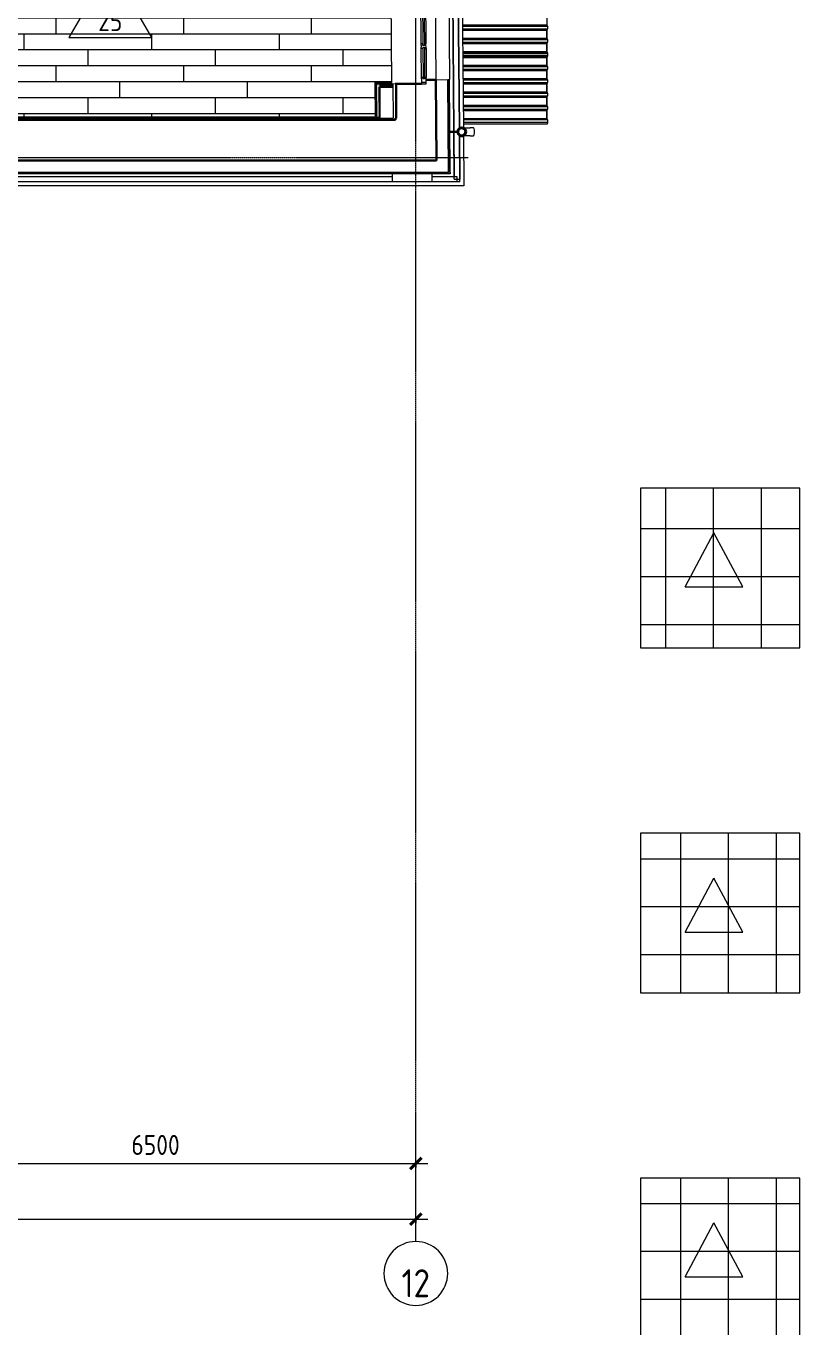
# Model space of a CAD drawing. Header units: millimetres. Extents: x -10915 to 60194, y -32941 to 46712.
# Drawn here: x 50463 to 60166, y -6360 to 9943 of the extents above; entities that cross this region are included whole.
import ezdxf

# ---------------------------------------------------------------- set-up
doc = ezdxf.new("R2010")
doc.units = ezdxf.units.MM
doc.linetypes.add('ADSK_Линия сетки', pattern=[25, 20, -2.5, 0, -2.5])
for name, color, linetype, lineweight in [('_ Окна', 7, 'Continuous', 9), ('Крыша', 7, 'Continuous', 9), ('Крыша штриховка', 7, 'Continuous', 9), ('Марки', 7, 'Continuous', 20), ('Обобщенные модели', 7, 'Continuous', 18), ('Окна', 7, 'Continuous', 9), ('Оси', 7, 'Continuous', 9), ('Перекрытие', 7, 'Continuous', 18), ('Перекрытие штриховка', 7, 'Continuous', 18), ('Размеры', 7, 'Continuous', 9), ('Размеры-100', 7, 'Continuous', 9), ('Стены внутренние', 7, 'Continuous', 18), ('Стены наружные', 7, 'Continuous', 18), ('Стены несущие', 7, 'Continuous', 30), ('Стены отделка', 7, 'Continuous', 30), ('Стены штриховка', 7, 'Continuous', 9), ('Узлы', 7, 'Continuous', 18)]:
    doc.layers.add(name, color=color, linetype=linetype, lineweight=lineweight)
doc.layers.add('Линии', color=7, linetype='Continuous', lineweight=9, true_color=0x00a600)
doc.styles.add('GOST Common', font='GOST_Common.ttf', dxfattribs={"width": 0.9, "height": 350})
doc.styles.add('GOST Common_1', font='GOST_Common.ttf', dxfattribs={"width": 0.9, "height": 250})
doc.styles.add('GOST Common_2', font='GOST_Common.ttf', dxfattribs={"width": 0.9, "height": 250})
doc.dimstyles.new('ADSK_Основной_2_5_мм', dxfattribs={"dimscale": 304.8, "dimtxt": 251.428749, "dimasz": 0.463911, "dimexe": 0.492126, "dimexo": 0.492126, "dimgap": 0.098425, "dimtad": 1, "dimrnd": 0.01, "dimdsep": 46, "dimtxsty": 'GOST Common_1', "dimblk1": 'OBLIQUE', "dimblk2": 'OBLIQUE', "dimsah": 1, "dimcen": 0.09, "dimdle": 0.492126, "dimazin": 2, "dimtfac": 1, "dimtdec": 4, "dimtix": 1, "dimtmove": 0, "dimatfit": 3, "dimfxl": 1, "dimtvp": 1, "dimtolj": 1, "dimtzin": 0, "dimlwd": 20, "dimlwe": 20, "dimarcsym": 2})

# ---------------------------------------------------------------- blocks, each defined once
blk = doc.blocks.new('Водосток - Тип 1 _карниз больше 490мм_-5167118-План полов 2-го этажа')
at = {"layer": 'Обобщенные модели', "lineweight": 9}
h = blk.add_hatch(dxfattribs=at)
h.set_pattern_fill('FP_13', color=256, style=0, pattern_type=2)
h.set_pattern_definition([(134.537, (8289.9, -55833.66), (-106.91965, -105.20546), [])])
h.paths.add_polyline_path([(175, 160), (173, 173), (168, 185), (160, 195), (147, 205), (138, 208), (125, 210), (112, 208), (100, 203), (90, 195), (82, 185), (76, 170), (76, 156), (77, 147), (82, 135), (90, 125), (103, 115), (112, 112), (129, 110), (138, 112), (150, 117), (160, 125), (168, 135), (173, 147)])
at = {"layer": 'Обобщенные модели'}
for p, q in [((75, 306), (75, 264)), ((175, 264), (175, 306)), ((120, 109), (120, 10)), ((130, 10), (130, 109))]:
    blk.add_line(p, q, dxfattribs=at)
at = {"layer": 'Обобщенные модели', "flags": 128}
for points in [[(75, 180), (75, 183), (75, 186), (75, 190), (75, 193), (75, 197), (75, 201), (75, 205), (75, 210), (75, 214), (75, 219), (75, 224), (75, 229), (75, 234), (75, 239), (75, 245), (75, 250), (75, 256), (75, 261), (75, 264)], [(175, 264), (175, 258), (175, 252), (175, 247), (175, 242), (175, 236), (175, 231), (175, 226), (175, 221), (175, 216), (175, 212), (175, 207), (175, 203), (175, 199), (175, 195), (175, 191), (175, 188), (175, 184), (175, 181)]]:
    blk.add_lwpolyline(points, dxfattribs=at)
at = {"layer": 'Обобщенные модели'}
for radius, start, end in [(52, 90, 270), (50, 167.1429, 168.9964), (50, 139.417, 143.7992), (50, 113.3059, 115.7143), (52, 270, 90), (50, 64.2857, 65.8016), (50, 36.2008, 40.583), (50, 11.0036, 12.8571), (50, 191.0036, 192.8571), (50, 216.2008, 220.583), (50, 244.2857, 246.6941), (50, 293.3275, 295.7143), (50, 319.417, 323.7992), (50, 347.1429, 348.9964)]:
    blk.add_arc((125, 160), radius, start, end, dxfattribs=at)
at = {"layer": 'Обобщенные модели', "lineweight": 40}
for start, end in [(90, 270), (270, 90)]:
    blk.add_arc((125, 160), 50, start, end, dxfattribs=at)
at = {"layer": 'Обобщенные модели'}
for start_param, end_param in [(4.712389, 6.283185), (3.141593, 4.712389)]:
    blk.add_ellipse((125, 306), major_axis=(-50, 0), ratio=0.309017, start_param=start_param, end_param=end_param, dxfattribs=at)
blk = doc.blocks.new('Roof Cladding - 833x50mm-3052797-План полов 2-го этажа')
at = {"layer": 'Обобщенные модели'}
for p, q in [((55938, 9602), (57000, 9602)), ((55938, 9567), (57000, 9567)), ((55938, 9550), (56991, 9550)), ((56993, 9554), (56991, 9550)), ((56991, 9550), (56991, 9453)), ((57000, 9567), (56998, 9564)), ((57000, 9602), (57000, 9567)), ((55939, 9453), (56991, 9453)), ((55939, 9436), (57000, 9436)), ((55939, 9401), (57000, 9401)), ((55940, 9384), (56991, 9384)), ((56991, 9453), (57000, 9436)), ((57000, 9401), (56991, 9384)), ((56991, 9384), (56991, 9286)), ((57000, 9436), (57000, 9401)), ((55940, 9286), (56991, 9286)), ((55940, 9269), (57000, 9269)), ((55941, 9234), (57000, 9234)), ((55941, 9217), (56991, 9217)), ((56991, 9286), (57000, 9269)), ((57000, 9234), (56991, 9217)), ((56991, 9217), (56991, 9119)), ((57000, 9269), (57000, 9234)), ((55942, 9119), (56991, 9119)), ((55942, 9102), (57000, 9102)), ((55942, 9067), (57000, 9067)), ((55942, 9050), (56991, 9050)), ((56991, 9119), (57000, 9102)), ((57000, 9067), (56991, 9050)), ((56991, 9050), (56991, 8953)), ((57000, 9102), (57000, 9067)), ((55943, 8953), (56991, 8953)), ((55943, 8936), (57000, 8936)), ((55943, 8901), (57000, 8901)), ((55944, 8884), (56991, 8884)), ((56991, 8953), (57000, 8936)), ((57000, 8901), (56991, 8884)), ((56991, 8884), (56991, 8786)), ((57000, 8936), (57000, 8901)), ((55944, 8786), (56991, 8786)), ((57000, 8769), (55945, 8769)), ((57000, 8734), (55945, 8734)), ((56996, 8714), (55945, 8714)), ((56991, 8786), (57000, 8769)), ((57000, 8734), (56996, 8714)), ((57000, 8769), (57000, 8734))]:
    blk.add_line(p, q, dxfattribs=at)
blk = doc.blocks.new('Roof Cladding - 833x50mm-V14-План полов 2-го этажа')
at = {"layer": 'Обобщенные модели'}
for p, q in [((55931, 10442), (57000, 10442)), ((57000, 10442), (57000, 10407)), ((55931, 10407), (57000, 10407)), ((55932, 10293), (56991, 10293)), ((55932, 10276), (57000, 10276)), ((56991, 10389), (56991, 10293)), ((56991, 10293), (57000, 10276)), ((57000, 10276), (57000, 10241)), ((55933, 10241), (57000, 10241)), ((55933, 10224), (56991, 10224)), ((55934, 10126), (56991, 10126)), ((55934, 10109), (57000, 10109)), ((57000, 10241), (56991, 10224)), ((56991, 10224), (56991, 10126)), ((56991, 10126), (57000, 10109)), ((57000, 10109), (57000, 10074)), ((55934, 10074), (57000, 10074)), ((55934, 10057), (56991, 10057)), ((55935, 9959), (56991, 9959)), ((57000, 10074), (56991, 10057)), ((56991, 10057), (56991, 9959)), ((56991, 9959), (57000, 9942)), ((55935, 9942), (57000, 9942)), ((55935, 9907), (57000, 9907)), ((55935, 9890), (56991, 9890)), ((55936, 9793), (56991, 9793)), ((57000, 9907), (56991, 9890)), ((56991, 9890), (56991, 9793)), ((56991, 9793), (57000, 9776)), ((57000, 9942), (57000, 9907)), ((55936, 9776), (57000, 9776)), ((55937, 9741), (57000, 9741)), ((55937, 9724), (56991, 9724)), ((55938, 9626), (56991, 9626)), ((57000, 9741), (56991, 9724)), ((56991, 9724), (56991, 9626)), ((56991, 9626), (57000, 9609)), ((57000, 9776), (57000, 9741)), ((57000, 9609), (55938, 9609)), ((57000, 9574), (55938, 9574)), ((56996, 9554), (55938, 9554)), ((56998, 9564), (56996, 9554)), ((57000, 9609), (57000, 9574))]:
    blk.add_line(p, q, dxfattribs=at)
blk = doc.blocks.new('окно трехпол с фрамугой - 1800 и 1820х2300_h___нов_ ок15-V42-План полов 2-го этажа')
at = {"layer": '_ Окна', "lineweight": 18}
for p, q in [((-830, 135), (-910, 135)), ((-910, 135), (-910, 75)), ((-910, 75), (-850, 75)), ((-850, 95), (-850, 115)), ((-850, 115), (-830, 115)), ((-850, 95), (-830, 95)), ((-830, 75), (-850, 75)), ((-830, 115), (-830, 135)), ((-830, 95), (-830, 75)), ((-410, 135), (-470, 135)), ((-470, 135), (-470, 115)), ((-470, 115), (-450, 115)), ((-470, 95), (-470, 75)), ((-450, 95), (-470, 95)), ((-450, 75), (-470, 75)), ((-450, 115), (-450, 95)), ((-450, 75), (-430, 75)), ((-430, 95), (-430, 115)), ((-430, 115), (-410, 115)), ((-430, 95), (-410, 95)), ((-410, 75), (-430, 75)), ((-410, 115), (-410, 135)), ((-410, 95), (-410, 75)), ((470, 135), (410, 135)), ((410, 135), (410, 115)), ((410, 115), (430, 115)), ((410, 95), (410, 75)), ((430, 95), (410, 95)), ((430, 75), (410, 75)), ((430, 115), (430, 95)), ((430, 75), (450, 75)), ((450, 95), (450, 115)), ((450, 115), (470, 115)), ((450, 95), (470, 95)), ((470, 75), (450, 75)), ((470, 115), (470, 135)), ((470, 95), (470, 75)), ((830, 135), (830, 115)), ((910, 135), (830, 135)), ((830, 115), (850, 115)), ((830, 95), (830, 75)), ((850, 95), (830, 95)), ((850, 75), (830, 75)), ((850, 115), (850, 95)), ((850, 75), (910, 75)), ((910, 75), (910, 135))]:
    blk.add_line(p, q, dxfattribs=at)
at = {"layer": '_ Окна'}
for p, q in [((-890, 75), (-890, 135)), ((-850, 95), (-450, 95)), ((-830, 115), (-470, 115)), ((-430, 95), (430, 95)), ((-410, 115), (410, 115)), ((450, 95), (850, 95)), ((470, 115), (830, 115)), ((890, 75), (890, 135))]:
    blk.add_line(p, q, dxfattribs=at)
at = {"layer": 'Окна'}
for p, q in [((-830, 135), (-470, 135)), ((-470, 75), (-830, 75)), ((-410, 135), (410, 135)), ((410, 75), (-410, 75)), ((470, 135), (830, 135)), ((830, 75), (470, 75))]:
    blk.add_line(p, q, dxfattribs=at)
blk = doc.blocks.new('Ось сетки - Круг_Ø8 мм-8258-План полов 2-го этажа')
at = {"layer": 'Оси', "lineweight": 20}
for start, end in [(360, 180), (180, 360)]:
    blk.add_arc((0, 0), 4, start, end, dxfattribs=at)
blk = doc.blocks.new('DIMBLOCK11-План полов 2-го этажа')
at = {"layer": 'Размеры-100', "lineweight": 20, "transparency": 16777216}
for p, q in [((48850, -4310), (48850, -4160)), ((55350, -4310), (55350, -4160)), ((48850, -4310), (55500, -4310)), ((48850, -4310), (48850, -4360)), ((55350, -4310), (55350, -4360))]:
    blk.add_line(p, q, dxfattribs=at)
at = {"layer": 'Размеры-100', "lineweight": 40, "transparency": 16777216}
for p, q in [((48850, -4310), (48779, -4381)), ((48850, -4310), (48920, -4240)), ((55350, -4310), (55279, -4381)), ((55350, -4310), (55420, -4240))]:
    blk.add_line(p, q, dxfattribs=at)
at = {"layer": 'Размеры-100', "color": 0, "lineweight": 20, "transparency": 16777216, "insert": (51784, -3954), "char_height": 250, "width": 756.84, "attachment_point": 1, "line_spacing_factor": 1.022761, "style": 'GOST Common_1'}
blk.add_mtext('6500', dxfattribs=at)
blk = doc.blocks.new('_Oblique')
at = {"color": 0, "linetype": 'ByBlock', "lineweight": -2}
blk.add_line((-0.5, -0.5), (0.5, 0.5), dxfattribs=at)
blk = doc.blocks.new('DIMBLOCK12-План полов 2-го этажа')
at = {"layer": 'Размеры-100', "lineweight": 20, "transparency": 16777216}
for p, q in [((-6500, -5010), (-6500, -4860)), ((55350, -5010), (55350, -4860)), ((-6650, -5010), (55500, -5010)), ((-6500, -5010), (-6500, -5060)), ((55350, -5010), (55350, -5060))]:
    blk.add_line(p, q, dxfattribs=at)
at = {"layer": 'Размеры-100', "lineweight": 40, "transparency": 16777216}
for p, q in [((-6500, -5010), (-6571, -5081)), ((-6500, -5010), (-6430, -4940)), ((55350, -5010), (55279, -5081)), ((55350, -5010), (55420, -4940))]:
    blk.add_line(p, q, dxfattribs=at)
at = {"layer": 'Размеры-100', "color": 0, "lineweight": 20, "transparency": 16777216, "insert": (24054, -4654), "char_height": 250, "width": 889.8, "attachment_point": 1, "line_spacing_factor": 1.022761, "style": 'GOST Common_1'}
blk.add_mtext('61850', dxfattribs=at)
blk = doc.blocks.new('ADSK_Марка_ПерекрытиеПол - Экземпляр_Отделка пола-158379-План полов 2-го этажа')
at = {"layer": 'Марки', "color": 1, "true_color": 0xff0000}
for p, q in [((0, 9), (-5.2, 0)), ((5.2, 0), (0, 9)), ((-5.2, 0), (5.2, 0))]:
    blk.add_line(p, q, dxfattribs=at)

msp = doc.modelspace()

# ---------------------------------------------------------------- hatches: boundary and pattern name
at = {"layer": 'Крыша штриховка'}
h = msp.add_hatch(dxfattribs=at)
h.set_pattern_fill('FP_23', color=256, style=0, pattern_type=2)
h.set_pattern_definition([(90, (63494.3, -43274.58), (-354.531, 2e-14), [400, 0, 0, 0]), (90, (63409.6, -43274.58), (-354.531, 2e-14), [400, 0, 0, 0]), (90, (63404.67, -43274.58), (-354.531, 2e-14), [400, 0, 0, 0]), (90, (63527.77, -43274.58), (-354.531, 2e-14), [400, 0, 0, 0]), (90, (63522.85, -43274.58), (-354.531, 2e-14), [400, 0, 0, 0]), (90, (63499.2, -43274.58), (-354.531, 2e-14), [400, 0, 0, 0]), (90, (63381.04, -43274.58), (-354.531, 2e-14), [400, 0, 0, 0]), (90, (63262.86, -43274.58), (-354.531, 2e-14), [400, 0, 0, 0]), (90, (63257.93, -43274.58), (-354.531, 2e-14), [400, 0, 0, 0]), (90, (63173.24, -43274.58), (-354.531, 2e-14), [400, 0, 0, 0]), (90, (63376.1, -43274.58), (-354.531, 2e-14), [400, 0, 0, 0]), (90, (63291.4, -43274.58), (-354.531, 2e-14), [400, 0, 0, 0]), (90, (63286.5, -43274.58), (-354.531, 2e-14), [400, 0, 0, 0])])
h.paths.add_polyline_path([(56994.11, 8780.242), (56994.11, 8889.169), (56991.329, 8883.556), (56991.329, 8785.856)])
h.paths.add_polyline_path([(56994.11, 8946.942), (56994.11, 9055.869), (56991.329, 9050.256), (56991.329, 8952.556)])
h.paths.add_polyline_path([(56994.11, 9113.642), (56994.11, 9222.569), (56991.329, 9216.956), (56991.329, 9119.256)])
h.paths.add_polyline_path([(56994.11, 9280.342), (56994.11, 9389.269), (56991.329, 9383.656), (56991.329, 9285.956)])
h.paths.add_polyline_path([(56994.11, 9447.042), (56993.063, 9553.856), (56991.329, 9550.356), (56991.329, 9452.656)])
h.paths.add_polyline_path([(56994.11, 9620.242), (56994.11, 9729.169), (56991.329, 9723.556), (56991.329, 9625.856)])
h.paths.add_polyline_path([(56994.11, 9786.942), (56994.11, 9895.869), (56991.329, 9890.256), (56991.329, 9792.556)])
h.paths.add_polyline_path([(56994.11, 9953.642), (56994.11, 10062.569), (56991.329, 10056.956), (56991.329, 9959.256)])
h.paths.add_polyline_path([(56994.11, 10120.342), (56994.11, 10229.269), (56991.329, 10223.656), (56991.329, 10125.956)])
h.paths.add_polyline_path([(56994.11, 10287.042), (56994.11, 10388.856), (56991.329, 10388.856), (56991.329, 10292.656)])
h.paths.add_polyline_path([(56994.11, 10455.242), (56994.11, 10564.169), (56991.329, 10558.556), (56991.329, 10460.856)])
h.paths.add_polyline_path([(56994.11, 10621.942), (56994.11, 10730.869), (56991.329, 10725.256), (56991.329, 10627.556)])
h.paths.add_polyline_path([(56994.11, 10788.642), (56994.11, 10897.569), (56991.329, 10891.956), (56991.329, 10794.256)])
h.paths.add_polyline_path([(56994.11, 10955.342), (56994.11, 11064.269), (56991.329, 11058.656), (56991.329, 10960.956)])
h.paths.add_polyline_path([(56994.11, 11122.042), (56994.11, 11223.856), (56991.329, 11223.856), (56991.329, 11127.656)])
h.paths.add_polyline_path([(56994.11, 11290.242), (56994.11, 11399.169), (56991.329, 11393.556), (56991.329, 11295.856)])
h.paths.add_polyline_path([(56994.11, 11456.942), (56994.11, 11565.869), (56991.329, 11560.256), (56991.329, 11462.556)])
h.paths.add_polyline_path([(56994.11, 11623.642), (56994.11, 11732.569), (56991.329, 11726.956), (56991.329, 11629.256)])
h.paths.add_polyline_path([(56994.11, 11790.342), (56994.11, 11899.269), (56991.329, 11893.656), (56991.329, 11795.956)])
h.paths.add_polyline_path([(56994.11, 11957.042), (56993.063, 12063.856), (56991.329, 12060.356), (56991.329, 11962.656)])
h.paths.add_polyline_path([(56994.11, 12130.242), (56994.11, 12239.169), (56991.329, 12233.556), (56991.329, 12135.856)])
h.paths.add_polyline_path([(56994.11, 12296.942), (56994.11, 12405.869), (56991.329, 12400.256), (56991.329, 12302.556)])
h.paths.add_polyline_path([(56994.11, 12463.642), (56994.11, 12572.569), (56991.329, 12566.956), (56991.329, 12469.256)])
h.paths.add_polyline_path([(56994.11, 12630.342), (56994.11, 12739.269), (56991.329, 12733.656), (56991.329, 12635.956)])
h.paths.add_polyline_path([(56994.11, 12797.042), (56994.11, 12905.969), (56991.329, 12900.356), (56991.329, 12802.656)])
h.paths.add_polyline_path([(56994.11, 12973.886), (56994.11, 13082.814), (56991.329, 13077.2), (56991.329, 12979.5)])
h.paths.add_polyline_path([(56994.11, 13140.586), (56994.11, 13249.514), (56991.329, 13243.9), (56991.329, 13146.2)])
h.paths.add_polyline_path([(56994.11, 13307.286), (56994.11, 13416.214), (56991.329, 13410.6), (56991.329, 13312.9)])
h.paths.add_polyline_path([(56994.11, 13462.6), (56994.11, 13500.419), (55906.247, 13500.419), (55906.553, 13462.6), (56991.329, 13462.6)])
at = {"layer": 'Перекрытие штриховка', "lineweight": 9, "true_color": 0x787878}
h = msp.add_hatch(dxfattribs=at)
h.set_pattern_fill('FP_74', color=8, style=0, pattern_type=2)
h.set_pattern_definition([(0, (52040.12, 10247.21), (0, 200), []), (90, (52040.12, 10247.2), (-400, 400), [200, -1400]), (90, (52840.12, 10447.2), (-400, 400), [200, -1400])])
h.paths.add_polyline_path([(54894.794, 8789.429), (54900.737, 8789.429), (54900.737, 9175.452), (54891.705, 9175.452), (54894.794, 8795.429), (54854.795, 8795.104), (54854.842, 8789.429), (54891.705, 8789.429)])
h.paths.add_polyline_path([(54842.744, 8801.429), (54844.76, 8799.429), (54844.744, 8801.429)])
h.paths.add_polyline_path([(49147, 11633), (49145, 11635), (49145, 11633)])
h.paths.add_polyline_path([(49147, 8801.429), (54842.744, 8801.429), (54839.297, 9225.452), (54841.297, 9225.452), (54841.297, 9227.452), (55049.521, 9227.452), (55029.965, 11633), (49147, 11633), (49147, 10864.429), (49135, 10864.429), (49135, 10834.429), (49035, 10834.429), (49035, 10777.429), (49028.5, 10777.429), (49028.5, 10788.929), (49001.5, 10788.929), (49001.5, 10805.429), (48995, 10805.429), (48995, 10834.429), (48975, 10834.429), (48975, 10013.07), (49014.891, 9943.977), (49009.262, 9940.727), (49014.891, 9930.697), (48991.75, 9917.058), (48997.379, 9907.308), (48991.629, 9904.267), (48975, 9933.07), (48975, 9834.429), (48995, 9834.429), (48995, 9893.429), (49001.5, 9893.429), (49001.5, 9909.929), (49028.5, 9909.929), (49028.5, 9921.429), (49035, 9921.429), (49035, 9834.429), (49147, 9834.429), (49147, 8848.278)])
h.paths.add_polyline_path([(49145, 8799.429), (49147, 8799.429), (49147, 8801.429)])
h.paths.add_polyline_path([(55031.965, 11633), (55031.949, 11635), (55030.072, 11633), (55031.949, 11633)])
at = {"layer": 'Стены внутренние'}
for points in [[(54854.795, 8795.104), (54894.794, 8795.429), (54891.38, 9215.452), (54851.378, 9215.452), (54854.76, 8799.429)], [(55061.944, 9175.452), (55061.626, 9215.452), (54891.384, 9214.875), (54891.705, 9175.452), (55061.626, 9175.452)]]:
    msp.add_hatch(color=256, dxfattribs=at).paths.add_polyline_path(points)
at = {"layer": 'Узлы', "lineweight": 9, "true_color": 0xc0c0c0}
h = msp.add_hatch(dxfattribs=at)
h.set_pattern_fill('FP_94', color=9, style=0, pattern_type=2)
h.set_pattern_definition([(270, (54881.64, 4844.6), (600, 4e-14), []), (0, (54881.64, 4844.6), (0, 600), [])])
h.paths.add_polyline_path([(60165.684, 2152.423), (60165.684, 4152.423), (58165.684, 4152.423), (58165.684, 2152.423)])
h = msp.add_hatch(dxfattribs=at)
h.set_pattern_fill('FP_95', color=9, style=0, pattern_type=2)
h.set_pattern_definition([(270, (55070.4, 707.8), (600, 4e-14), []), (0, (55070.4, 707.8), (0, 600), [])])
h.paths.add_polyline_path([(60165.684, -2173.108), (60165.684, -173.108), (58165.684, -173.108), (58165.684, -2173.108)])
h = msp.add_hatch(dxfattribs=at)
h.set_pattern_fill('FP_101', color=9, style=0, pattern_type=2)
h.set_pattern_definition([(270, (55070.4, -3612.2), (600, 4e-14), []), (0, (55070.4, -3612.2), (0, 600), [])])
h.paths.add_polyline_path([(58189.398, -6493.108), (60165.684, -6493.108), (60165.684, -4493.108), (58165.684, -4493.108), (58165.684, -6493.108)])

# ---------------------------------------------------------------- linework, layer by layer
at = {"layer": 'Крыша'}
for p, q in [((56994.11, 9786.942), (56994.11, 9895.869)), ((56994.11, 9620.242), (56994.11, 9729.169)), ((56994.11, 9447.042), (56994.11, 9553.856)), ((56994.11, 9280.342), (56994.11, 9389.269)), ((56994.11, 9113.642), (56994.11, 9222.569)), ((56994.11, 8946.942), (56994.11, 9055.869)), ((56994.11, 8780.242), (56994.11, 8889.169))]:
    msp.add_line(p, q, dxfattribs=at)
at = {"layer": 'Линии', "color": 7}
for p, q in [((60165.684, 4152.423), (58165.684, 4152.423)), ((58165.684, 4152.423), (58165.684, 2152.423)), ((60165.684, 2152.423), (60165.684, 4152.423)), ((58165.684, 2152.423), (60165.684, 2152.423)), ((60165.684, -173.108), (58165.684, -173.108)), ((58165.684, -173.108), (58165.684, -2173.108)), ((60165.684, -2173.108), (60165.684, -173.108)), ((58165.684, -2173.108), (60165.684, -2173.108)), ((60165.684, -4493.108), (58165.684, -4493.108)), ((58165.684, -4493.108), (58165.684, -6493.108)), ((60165.684, -6493.108), (60165.684, -4493.108))]:
    msp.add_line(p, q, dxfattribs=at)
at = {"layer": 'Линии', "color": 1, "true_color": 0xff0000}
for p, q in [((58727.593, 2914.567), (59087.593, 3591.629)), ((59447.593, 2914.567), (59087.593, 3591.629)), ((58727.593, 2914.567), (59447.593, 2914.567)), ((58727.593, -1410.964), (59087.593, -733.903)), ((59447.593, -1410.964), (59087.593, -733.903)), ((58727.593, -1410.964), (59447.593, -1410.964)), ((58727.593, -5730.964), (59087.593, -5053.903)), ((59447.593, -5730.964), (59087.593, -5053.903)), ((58727.593, -5730.964), (59447.593, -5730.964))]:
    msp.add_line(p, q, dxfattribs=at)
at = {"layer": 'Оси', "linetype": 'ADSK_Линия сетки'}
for p, q in [((55349.565, -5289.091), (55349.565, 42991.845)), ((-10114.729, 8295), (56004.853, 8295))]:
    msp.add_line(p, q, dxfattribs=at)
at = {"layer": 'Перекрытие'}
msp.add_line((54900.737, 8789.429), (54900.737, 9175.452), dxfattribs=at)
at = {"layer": 'Стены внутренние'}
msp.add_line((55586.627, 10985.952), (55600.497, 9271.008), dxfattribs=at)
at = {"layer": 'Стены наружные'}
for p, q in [((55629.109, 32935.97), (55825.759, 8621.324)), ((55825.758, 8621.324), (55734.421, 19914.505)), ((55895.402, 8659.033), (55828.662, 16910.989)), ((55828.716, 16910.954), (55895.455, 8659.059)), ((55878.706, 16905.701), (55945.361, 8664.305)), ((55049.521, 9227.452), (55034.814, 11036.491)), ((55756.622, 10987.327), (55770.492, 9272.383)), ((55049.61, 9216.551), (55051.61, 9216.567)), ((55830.588, 8024.146), (55825.833, 8612.022)), ((55825.834, 8612.022), (55830.303, 8059.429)), ((55900.817, 7989.429), (55896.078, 8575.445)), ((55896.132, 8575.42), (55900.586, 8024.712)), ((55946.116, 8570.981), (55951.223, 7939.429)), ((49466.843, 8059.429), (55052.223, 8059.429)), ((55052.223, 7989.429), (49516.281, 7989.429)), ((55552.223, 8059.429), (55865.587, 8059.429)), ((55900.817, 7989.429), (55552.223, 7989.429)), ((55830.588, 8024.146), (55900.586, 8024.712)), ((55865.587, 8059.429), (55865.587, 7989.429)), ((55951.223, 7939.429), (49566.661, 7939.429))]:
    msp.add_line(p, q, dxfattribs=at)
at = {"layer": 'Стены несущие'}
for p, q in [((55420.908, 9219.554), (55090.918, 9216.885)), ((55090.935, 9214.885), (55090.918, 9216.885)), ((55101.624, 9214.971), (55090.935, 9214.885)), ((55101.624, 9214.971), (55105.084, 8789.429)), ((55480.501, 9270.037), (55600.497, 9271.008)), ((55480.906, 9220.039), (55480.922, 9218.039)), ((55608.679, 8259.429), (55600.497, 9271.008)), ((48730.338, 8769.429), (55094.537, 8769.429)), ((55094.537, 8769.429), (55094.376, 8789.429)), ((55094.376, 8789.429), (55105.084, 8789.429)), ((55608.679, 8259.429), (49244.224, 8259.429))]:
    msp.add_line(p, q, dxfattribs=at)
at = {"layer": 'Стены отделка', "lineweight": 9}
for p, q in [((54842.744, 8801.429), (54839.297, 9225.452)), ((54841.28, 9227.452), (55049.521, 9227.452)), ((54851.378, 9215.452), (54854.842, 8789.429)), ((55062.44, 9215.452), (54851.378, 9215.452)), ((54894.794, 8795.429), (54891.705, 9175.452)), ((54891.705, 9175.452), (55062.44, 9175.452)), ((55049.61, 9216.551), (55049.521, 9227.452)), ((55090.918, 9216.885), (55051.61, 9216.567)), ((55061.619, 9215.452), (55065.082, 8789.429)), ((55062.44, 9215.452), (55062.44, 9175.452)), ((55101.624, 9214.971), (55101.608, 9216.971)), ((55600.497, 9271.008), (55750.492, 9272.221)), ((55750.492, 9272.221), (55770.492, 9272.383)), ((55779.897, 8109.429), (55770.492, 9272.383)), ((49115, 8789.429), (55065.082, 8789.429)), ((49147, 8801.429), (54842.744, 8801.429)), ((54894.794, 8795.429), (54854.795, 8795.104)), ((55094.537, 8769.429), (55094.537, 8789.429)), ((55759.897, 8109.429), (49395.366, 8109.429)), ((55779.897, 8089.429), (49415.519, 8089.429)), ((55052.223, 8089.429), (55052.223, 7989.429)), ((55552.223, 7989.429), (55052.223, 7989.429)), ((55552.223, 8089.429), (55552.223, 7989.429)), ((55759.897, 8109.429), (55759.897, 8109.429)), ((55779.897, 8109.429), (55779.897, 8089.429))]:
    msp.add_line(p, q, dxfattribs=at)
at = {"layer": 'Стены штриховка'}
for p, q in [((54841.28, 9227.452), (54839.28, 9227.452)), ((54839.28, 9227.452), (54839.297, 9225.452)), ((55049.537, 9225.452), (54839.297, 9225.452)), ((54841.28, 9227.452), (54844.76, 8799.429)), ((55061.609, 9216.648), (55061.619, 9215.452)), ((55750.492, 9272.221), (55759.897, 8109.429)), ((55759.897, 8109.429), (55750.492, 9272.221)), ((54844.76, 8799.429), (49145, 8799.429))]:
    msp.add_line(p, q, dxfattribs=at)

# ---------------------------------------------------------------- block references
at = {"layer": 'Марки', "color": 1, "true_color": 0xff0000, "xscale": 99.99999999999993, "yscale": 99.99999999999993, "zscale": 99.99999999999993}
msp.add_blockref('ADSK_Марка_ПерекрытиеПол - Экземпляр_Отделка пола-158379-План полов 2-го этажа', (51520.049, 9800.009), dxfattribs=at)
at = {"layer": 'Обобщенные модели'}
for name in ['Roof Cladding - 833x50mm-V14-План полов 2-го этажа', 'Roof Cladding - 833x50mm-3052797-План полов 2-го этажа']:
    msp.add_blockref(name, (0, 0), dxfattribs=at)
at = {"layer": 'Обобщенные модели', "rotation": 270.4633818725631}
msp.add_blockref('Водосток - Тип 1 _карниз больше 490мм_-5167118-План полов 2-го этажа', (55764.788, 8741.184), dxfattribs=at)
at = {"layer": 'Окна', "rotation": 270.4633818725631}
msp.add_blockref('окно трехпол с фрамугой - 1800 и 1820х2300_h___нов_ ок15-V42-План полов 2-го этажа', (55338.55, 10128.917), dxfattribs=at)
at = {"layer": 'Оси', "lineweight": 20, "xscale": 99.99999999999993, "yscale": 99.99999999999993, "zscale": 99.99999999999993}
msp.add_blockref('Ось сетки - Круг_Ø8 мм-8258-План полов 2-го этажа', (55349.565, -5689.091), dxfattribs=at)

# ---------------------------------------------------------------- texts
at = {"layer": 'Марки', "color": 1, "lineweight": 9, "true_color": 0xff0000, "insert": (51519.018, 10004.435), "char_height": 250, "width": 327.6, "attachment_point": 5, "line_spacing_factor": 1.022766, "style": 'GOST Common_2'}
msp.add_mtext('\\pxqc,t1.44,2.88,4.32,5.76,7.2,8.64,10.08,11.52,12.96,14.4,15.84,17.28,18.72,20.16,21.6,23.04,24.48,25.92,27.36,28.8,30.24,31.68,33.12,34.56,36,37.44,38.88,40.32,41.76,43.2,44.64,46.08;{25}', dxfattribs=at)
at = {"layer": 'Оси', "insert": (55348.735, -5811.995), "char_height": 350, "width": 387, "attachment_point": 5, "line_spacing_factor": 1.022766, "style": 'GOST Common'}
msp.add_mtext('\\pxqc,t0.25714,0.51429,0.77143,1.02857,1.28571,1.54286,1.8,2.05714,2.31429,2.57143,2.82857,3.08571,3.34286,3.6,3.85714,4.11429,4.37143,4.62857,4.88571,5.14286,5.4,5.65714,5.91429,6.17143,6.42857,6.68571,6.94286,7.2,7.45714,7.71429,7.97143,8.22857;{12}', dxfattribs=at)

# ---------------------------------------------------------------- dimensions: what is measured, and where the dimension line sits
at = {"layer": 'Размеры', "lineweight": 20}
for base, p1, p2, override, picture, middle in [((55349.565, -4310.282), (48849.565, -4210.297), (55349.565, -4210.297), {"dimpost": '<>', "dimfxl": 6500}, 'DIMBLOCK11-План полов 2-го этажа', (52099.565, -4155.282)), ((55349.565, -5010.282), (-6500.435, -4910.297), (55349.565, -4910.297), {"dimpost": '<>', "dimfxl": 61850}, 'DIMBLOCK12-План полов 2-го этажа', (24424.565, -4855.282))]:
    dim = msp.add_linear_dim(base=base, p1=p1, p2=p2, dimstyle='ADSK_Основной_2_5_мм', override=override, dxfattribs=at)
    dim.commit()
    dim.dimension.update_dxf_attribs({"geometry": picture, "text_midpoint": middle})

doc.saveas('drawing.dxf')
